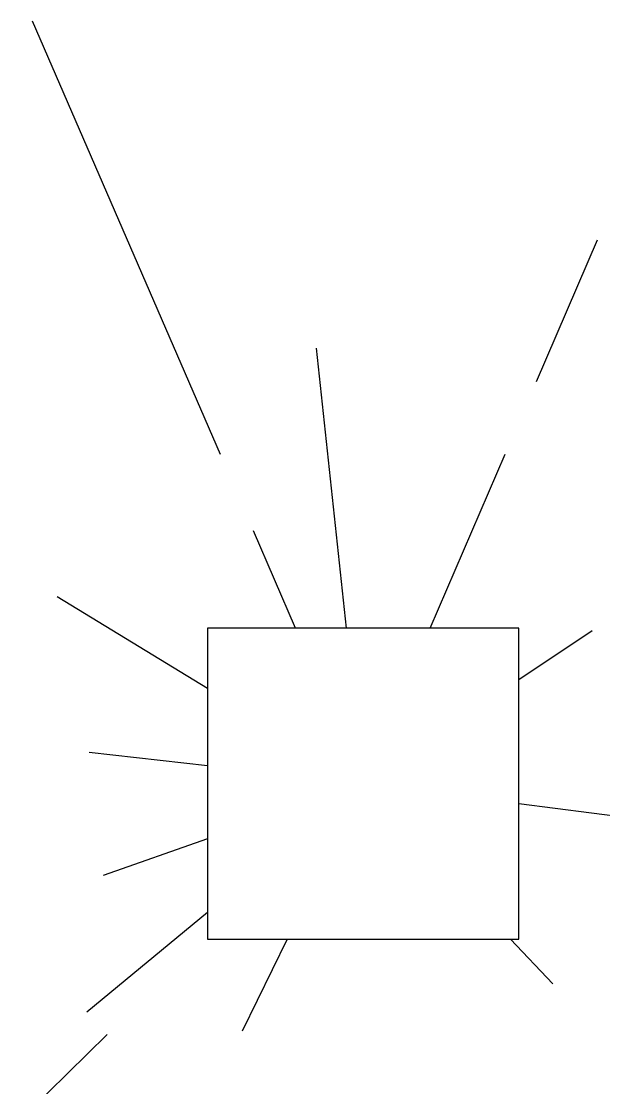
# Model space of a CAD drawing. Extents: x -34 to 366, y 525 to 825.
# Drawn here: x 240.94 to 253.74, y 757.94 to 781.37 of the extents above; entities that cross this region are included whole.
import ezdxf

# ---------------------------------------------------------------- set-up
doc = ezdxf.new("R2010")
doc.units = 0
doc.header["$MEASUREMENT"] = 0
doc.layers.add('CUT', color=30, linetype='CONTINUOUS')
doc.layers.add('ETCH', color=96, linetype='CONTINUOUS')

msp = doc.modelspace()

# ---------------------------------------------------------------- linework, layer by layer
at = {"layer": 'CUT'}
for p, q in [((245.034, 768.04), (245.034, 761.2)), ((251.874, 768.04), (245.034, 768.04)), ((251.874, 761.2), (251.874, 768.04)), ((245.034, 761.2), (251.874, 761.2))]:
    msp.add_line(p, q, dxfattribs=at)
at = {"layer": 'ETCH'}
for p, q in [((245.317, 771.852), (241.188, 781.375)), ((252.263, 773.457), (253.608, 776.575)), ((248.087, 768.04), (247.429, 774.189)), ((249.928, 768.04), (251.574, 771.859)), ((246.97, 768.04), (246.043, 770.179)), ((245.034, 766.708), (241.726, 768.728)), ((251.874, 766.906), (253.491, 767.987)), ((245.034, 765.009), (242.434, 765.304)), ((251.874, 764.18), (256.272, 763.615)), ((245.034, 763.41), (242.742, 762.6)), ((245.034, 761.791), (242.38, 759.595)), ((246.783, 761.2), (245.794, 759.177)), ((251.693, 761.2), (252.62, 760.222)), ((242.823, 759.103), (234.055, 750.512))]:
    msp.add_line(p, q, dxfattribs=at)

doc.saveas('drawing.dxf')
